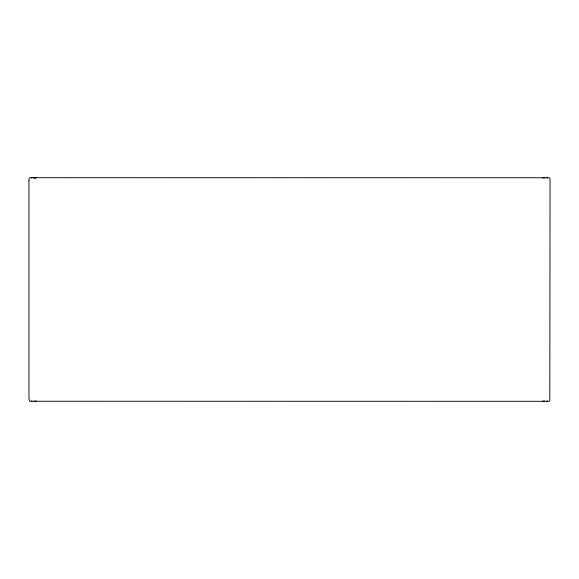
<?xml version="1.0" encoding="UTF-8"?>
<svg xmlns="http://www.w3.org/2000/svg" width="579" height="579" viewBox="0 0 579 579"><rect width="100%" height="100%" fill="white"/><g stroke="black" fill="none" stroke-linecap="round" stroke-linejoin="round"><path stroke-width="0.87" d="M547.654 400.957L546.619 401.305M31.353 178.035L32.381 177.695M544.47 400.892L542.27 401.305M34.262 178.223L33.814 177.695L36.73 177.695M542.27 177.695L543.138 177.695M32.381 401.305L31.353 400.965M36.216 177.717L34.733 178.035M36.73 401.305L34.733 400.965M546.619 177.695L547.654 178.042M542.704 177.71L544.47 178.108M34.733 177.695L35.218 177.891M28.95 180.778L28.95 398.54L29.645 401.247L549.008 401.305L549.804 400.806L550.05 180.778L549.934 178.6L549.355 177.753L29.992 177.695L29.131 178.368L28.95 180.778"/></g></svg>
